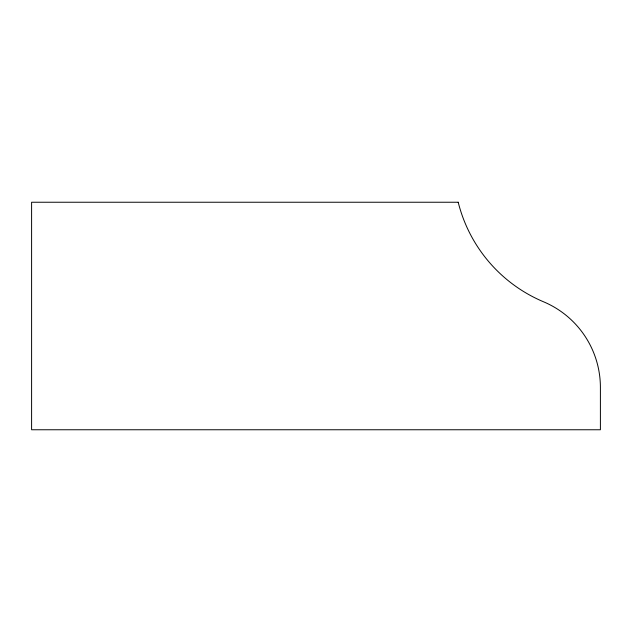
<?xml version="1.0" encoding="UTF-8"?>
<svg xmlns="http://www.w3.org/2000/svg" width="632" height="632" viewBox="0 0 632 632"><rect width="100%" height="100%" fill="white"/><g stroke="black" fill="none" stroke-linecap="round" stroke-linejoin="round"><path stroke-width="0.95" d="M458.2 202.24L31.6 202.24L31.6 429.76L600.4 429.76L600.4 387.1A92.951 92.951 0 0 0 543.52 301.78A146.577 146.577 0 0 1 458.2 202.24"/></g></svg>
